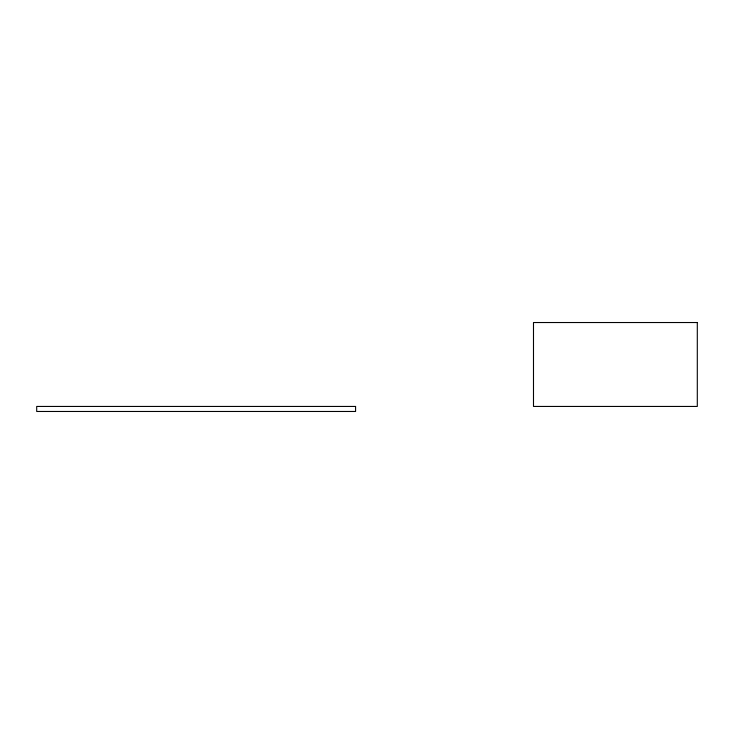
<?xml version="1.0" encoding="UTF-8"?>
<svg xmlns="http://www.w3.org/2000/svg" width="734" height="734" viewBox="0 0 734 734"><rect width="100%" height="100%" fill="white"/><g stroke="black" fill="none" stroke-linecap="round" stroke-linejoin="round"><path stroke-width="1.1" d="M697.3 322.529L533.49 322.529L533.49 406.443L697.3 406.443L697.3 322.529M355.577 406.443L36.7 406.443L36.7 411.471L355.577 411.471L355.577 406.443"/></g></svg>
